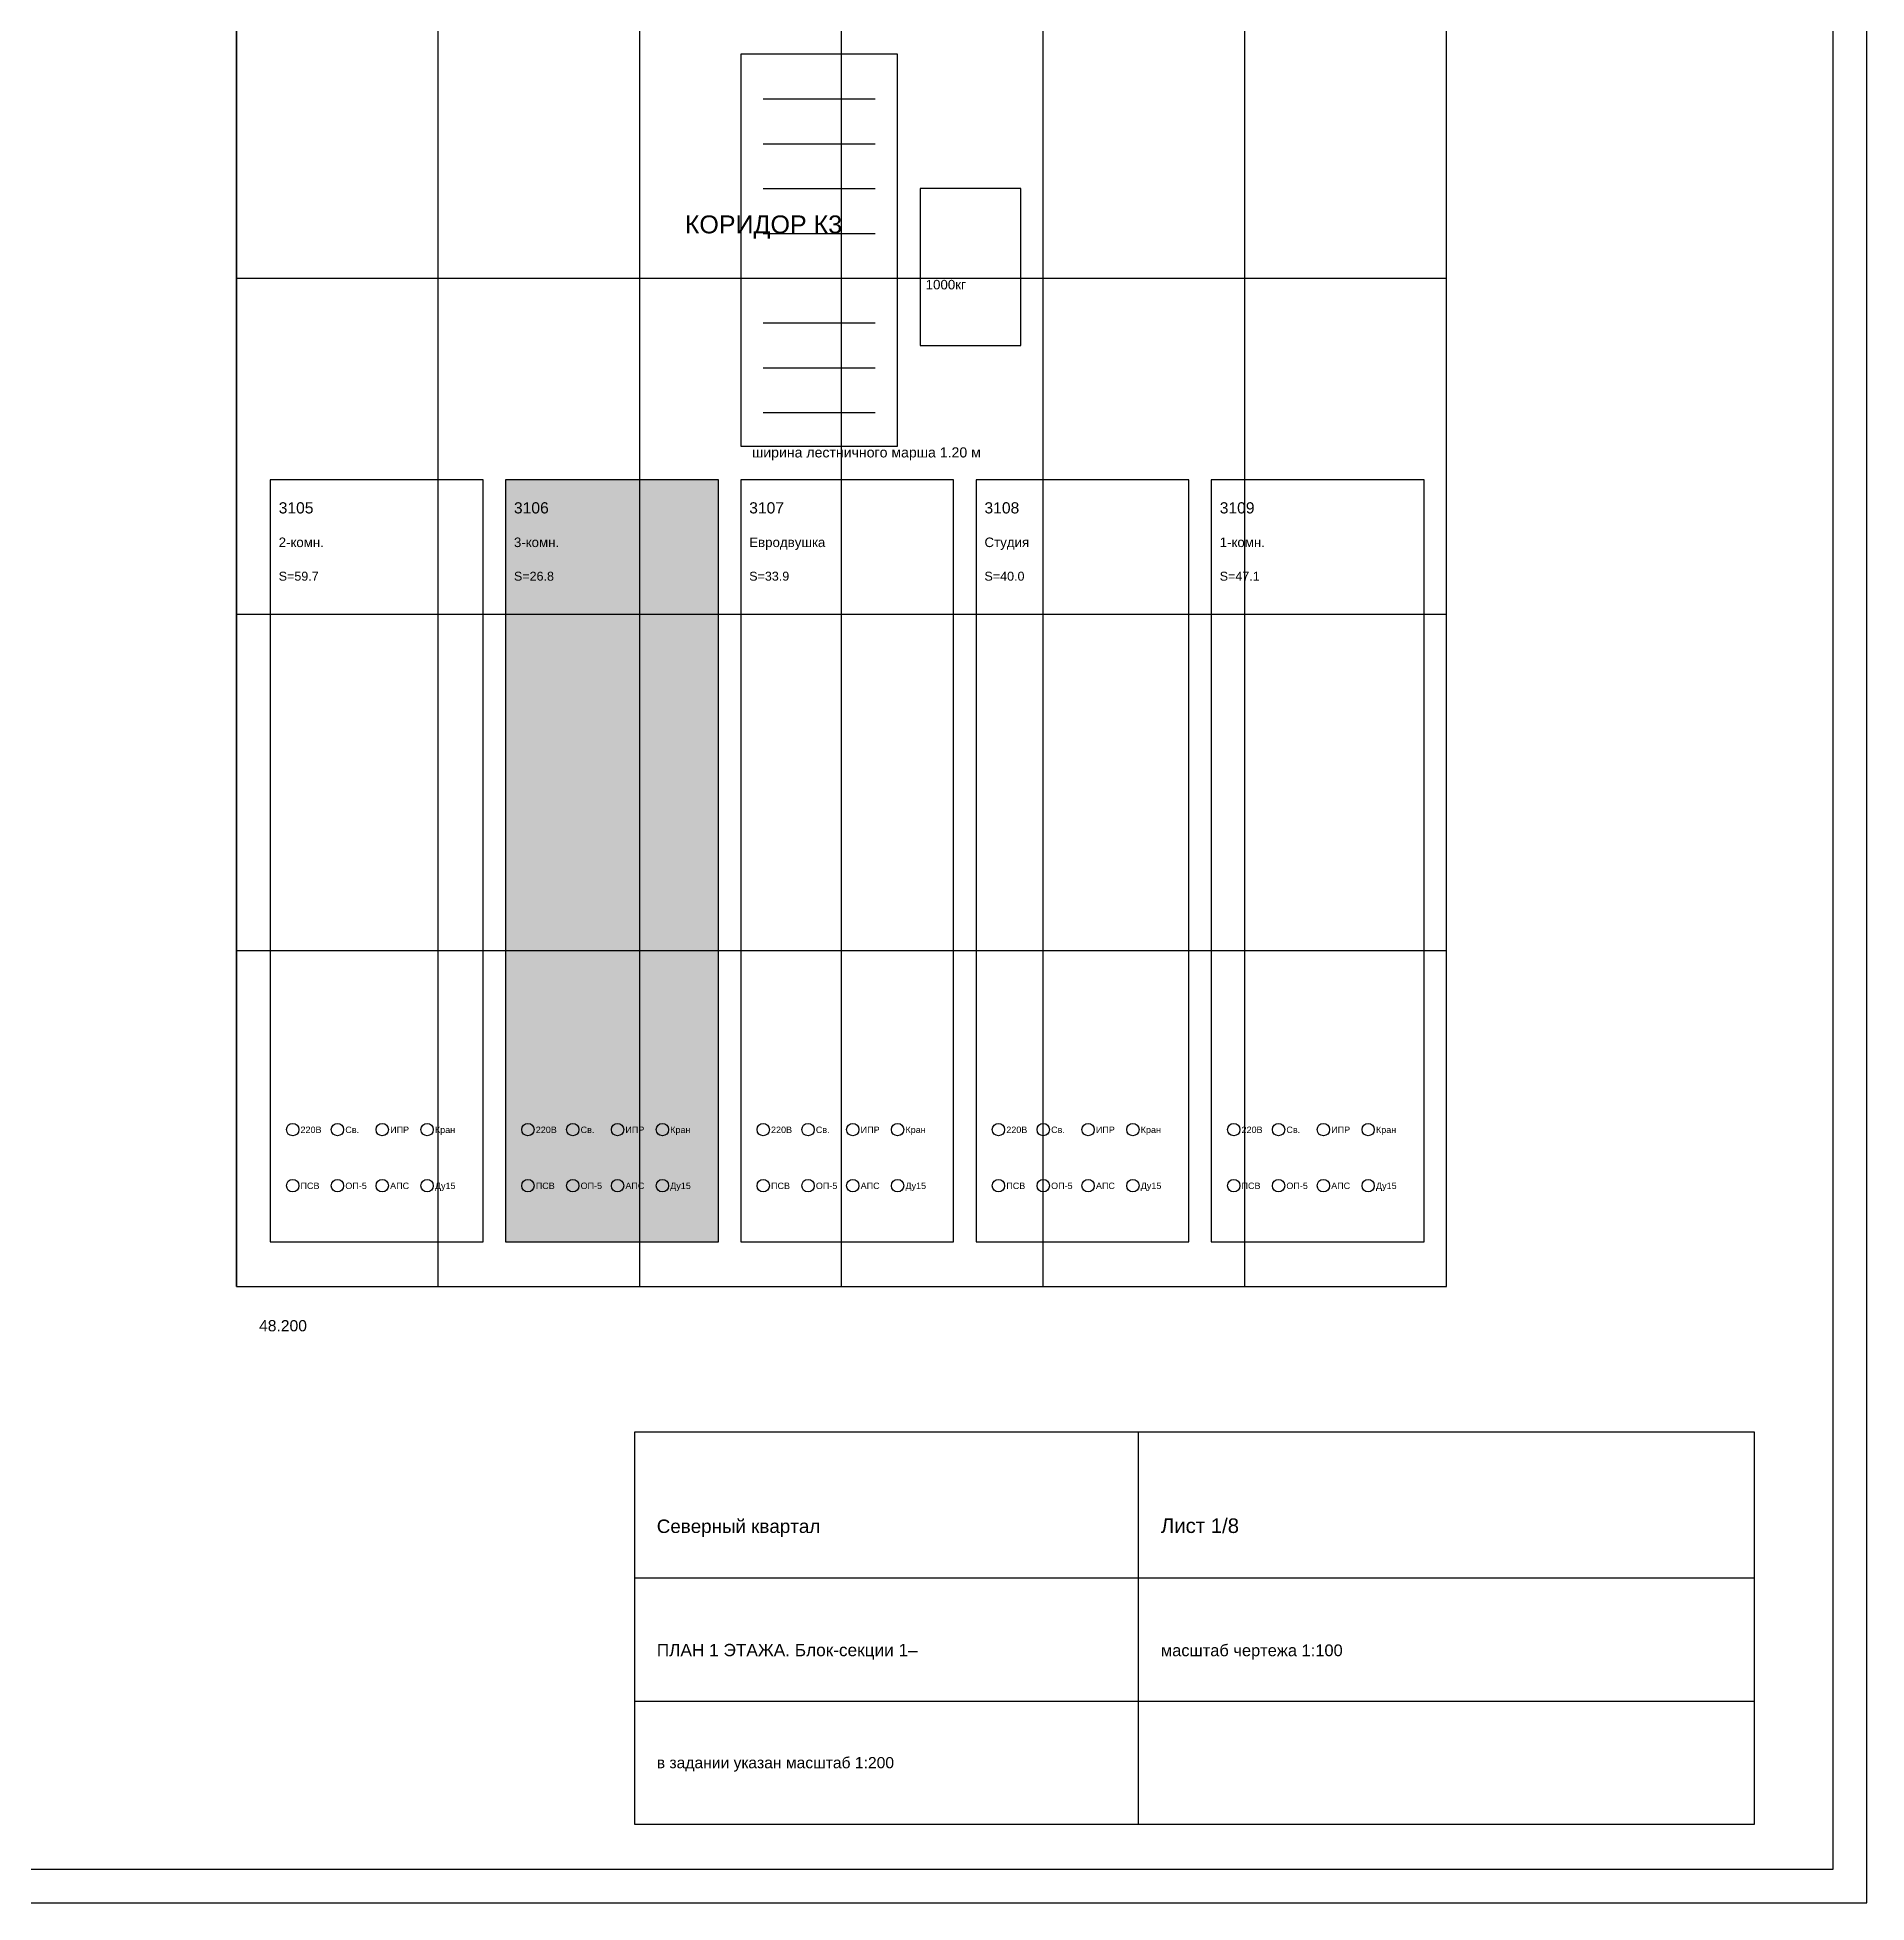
# Model space of a CAD drawing. Header units: millimetres. Extents: x 0 to 7008, y 0 to 594.
# Drawn here: x 514.4 to 841, y 0 to 333 of the extents above; entities that cross this region are included whole.
import ezdxf

# ---------------------------------------------------------------- set-up
doc = ezdxf.new("R2010")
doc.units = ezdxf.units.MM
for name, color, linetype in [('DIM', 3, 'Continuous'), ('GRAPH', 7, 'Continuous'), ('TABLE_FILL', 8, 'Continuous'), ('TEXT', 2, 'Continuous')]:
    doc.layers.add(name, color=color, linetype=linetype)
doc.styles.get("Standard").update_dxf_attribs({"font": 'arial.ttf'})

msp = doc.modelspace()

# ---------------------------------------------------------------- hatches: boundary and pattern name
at = {"layer": 'TABLE_FILL'}
msp.add_hatch(color=7, dxfattribs=at).paths.add_polyline_path([(598, 118), (636, 118), (636, 254), (598, 254)])

# ---------------------------------------------------------------- linework, layer by layer
at = {"layer": 'GRAPH'}
for p, q in [((835, 6), (835, 588)), ((550, 110), (550, 470)), ((550, 470), (550, 110)), ((586, 110), (586, 470)), ((622, 110), (622, 470)), ((658, 110), (658, 470)), ((694, 110), (694, 470)), ((730, 110), (730, 470)), ((766, 110), (766, 470)), ((766, 110), (766, 470)), ((668, 330), (640, 330)), ((640, 330), (640, 260)), ((668, 260), (668, 330)), ((644, 322), (664, 322)), ((644, 314), (664, 314)), ((644, 306), (664, 306)), ((690, 306), (672, 306)), ((672, 306), (672, 278)), ((690, 278), (690, 306)), ((644, 298), (664, 298)), ((550, 290), (766, 290)), ((644, 290), (664, 290)), ((644, 282), (664, 282)), ((672, 278), (690, 278)), ((644, 274), (664, 274)), ((644, 266), (664, 266)), ((640, 260), (668, 260)), ((594, 254), (556, 254)), ((556, 254), (556, 118)), ((594, 118), (594, 254)), ((636, 254), (598, 254)), ((598, 254), (598, 118)), ((636, 118), (636, 254)), ((678, 254), (640, 254)), ((640, 254), (640, 118)), ((678, 118), (678, 254)), ((720, 254), (682, 254)), ((682, 254), (682, 118)), ((720, 118), (720, 254)), ((762, 254), (724, 254)), ((724, 254), (724, 118)), ((762, 118), (762, 254)), ((550, 230), (766, 230)), ((550, 170), (766, 170)), ((556, 118), (594, 118)), ((598, 118), (636, 118)), ((640, 118), (678, 118)), ((682, 118), (720, 118)), ((724, 118), (762, 118)), ((550, 110), (766, 110)), ((550, 110), (766, 110)), ((821, 84), (621, 84)), ((621, 84), (621, 14)), ((711, 14), (711, 84)), ((821, 14), (821, 84)), ((621, 58), (821, 58)), ((621, 36), (821, 36)), ((621, 14), (821, 14)), ((6, 6), (835, 6))]:
    msp.add_line(p, q, dxfattribs=at)
msp.add_lwpolyline([(0, 0), (841, 0), (841, 594), (0, 594)], close=True, dxfattribs=at)
for centre in [(560, 138), (568, 138), (576, 138), (584, 138), (602, 138), (610, 138), (618, 138), (626, 138), (644, 138), (652, 138), (660, 138), (668, 138), (686, 138), (694, 138), (702, 138), (710, 138), (728, 138), (736, 138), (744, 138), (752, 138), (560, 128), (568, 128), (576, 128), (584, 128), (602, 128), (610, 128), (618, 128), (626, 128), (644, 128), (652, 128), (660, 128), (668, 128), (686, 128), (694, 128), (702, 128), (710, 128), (728, 128), (736, 128), (744, 128), (752, 128)]:
    msp.add_circle(centre, 1.1, dxfattribs=at)

# ---------------------------------------------------------------- texts
at = {"layer": 'DIM'}
for s, height, p in [('ширина лестничного марша 1.20 м', 1.8, (642, 258)), ('48.200', 2, (554, 102))]:
    msp.add_text(s, height=height, dxfattribs=at).set_placement(p)
at = {"layer": 'TEXT'}
for s, height, p in [('КОРИДОР К3', 3.2, (630, 298)), ('1000кг', 1.7, (673, 288)), ('3105', 2, (557.5, 248)), ('3106', 2, (599.5, 248)), ('3107', 2, (641.5, 248)), ('3108', 2, (683.5, 248)), ('3109', 2, (725.5, 248)), ('2-комн.', 1.7, (557.5, 242)), ('3-комн.', 1.7, (599.5, 242)), ('Евродвушка', 1.7, (641.5, 242)), ('Студия', 1.7, (683.5, 242)), ('1-комн.', 1.7, (725.5, 242)), ('S=59.7', 1.6, (557.5, 236)), ('S=26.8', 1.6, (599.5, 236)), ('S=33.9', 1.6, (641.5, 236)), ('S=40.0', 1.6, (683.5, 236)), ('S=47.1', 1.6, (725.5, 236)), ('220В', 1.15, (561.4, 137.4)), ('Св.', 1.15, (569.4, 137.4)), ('ИПР', 1.15, (577.4, 137.4)), ('Кран', 1.15, (585.4, 137.4)), ('220В', 1.15, (603.4, 137.4)), ('Св.', 1.15, (611.4, 137.4)), ('ИПР', 1.15, (619.4, 137.4)), ('Кран', 1.15, (627.4, 137.4)), ('220В', 1.15, (645.4, 137.4)), ('Св.', 1.15, (653.4, 137.4)), ('ИПР', 1.15, (661.4, 137.4)), ('Кран', 1.15, (669.4, 137.4)), ('220В', 1.15, (687.4, 137.4)), ('Св.', 1.15, (695.4, 137.4)), ('ИПР', 1.15, (703.4, 137.4)), ('Кран', 1.15, (711.4, 137.4)), ('220В', 1.15, (729.4, 137.4)), ('Св.', 1.15, (737.4, 137.4)), ('ИПР', 1.15, (745.4, 137.4)), ('Кран', 1.15, (753.4, 137.4)), ('ПСВ', 1.15, (561.4, 127.4)), ('ОП-5', 1.15, (569.4, 127.4)), ('АПС', 1.15, (577.4, 127.4)), ('Ду15', 1.15, (585.4, 127.4)), ('ПСВ', 1.15, (603.4, 127.4)), ('ОП-5', 1.15, (611.4, 127.4)), ('АПС', 1.15, (619.4, 127.4)), ('Ду15', 1.15, (627.4, 127.4)), ('ПСВ', 1.15, (645.4, 127.4)), ('ОП-5', 1.15, (653.4, 127.4)), ('АПС', 1.15, (661.4, 127.4)), ('Ду15', 1.15, (669.4, 127.4)), ('ПСВ', 1.15, (687.4, 127.4)), ('ОП-5', 1.15, (695.4, 127.4)), ('АПС', 1.15, (703.4, 127.4)), ('Ду15', 1.15, (711.4, 127.4)), ('ПСВ', 1.15, (729.4, 127.4)), ('ОП-5', 1.15, (737.4, 127.4)), ('АПС', 1.15, (745.4, 127.4)), ('Ду15', 1.15, (753.4, 127.4)), ('Северный квартал', 2.4, (625, 66)), ('Лист 1/8', 2.6, (715, 66)), ('ПЛАН 1 ЭТАЖА. Блок-секции 1–', 2.2, (625, 44)), ('масштаб чертежа 1:100', 2.1, (715, 44)), ('в задании указан масштаб 1:200', 2, (625, 24))]:
    msp.add_text(s, height=height, dxfattribs=at).set_placement(p)

doc.saveas('drawing.dxf')
